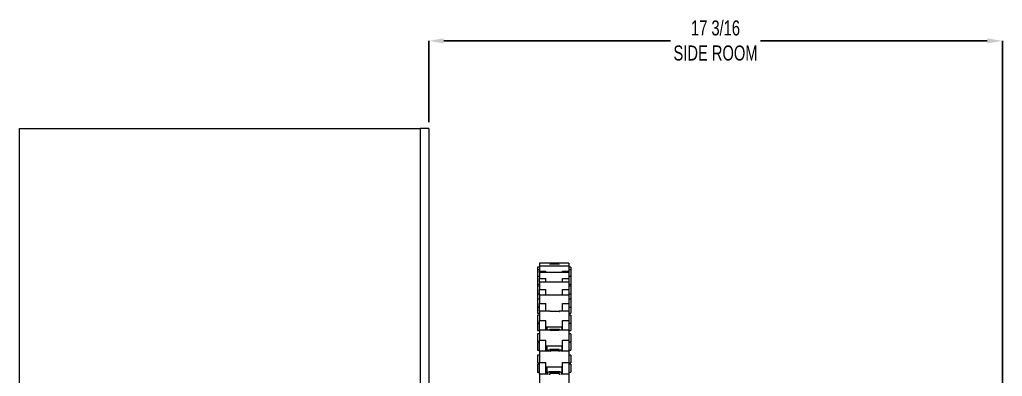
# Model space of a CAD drawing. Header units: inches. Extents: x 0.5 to 23.9, y 7.6 to 18.3.
# Drawn here: x 0.52 to 10.33, y 14.6 to 18.16 of the extents above; entities that cross this region are included whole.
import ezdxf

# ---------------------------------------------------------------- set-up
doc = ezdxf.new("R2010")
doc.units = ezdxf.units.IN
doc.header["$MEASUREMENT"] = 0
doc.header["$PDSIZE"] = -1
doc.layers.add('DIM', color=1, linetype='Continuous')
doc.styles.add('SLDTEXTSTYLE0', font='ARIAL.TTF', dxfattribs={"width": 0.7})
doc.dimstyles.new('SLDDIMSTYLE0', dxfattribs={"dimtxt": 0.15, "dimasz": 0.15, "dimexe": 0, "dimexo": 0.0625, "dimgap": 0.0375, "dimtad": 0, "dimtih": 1, "dimtoh": 1, "dimdec": 3, "dimlfac": 3, "dimrnd": 1e-09, "dimzin": 12, "dimdsep": 46, "dimtxsty": 'SLDTEXTSTYLE0', "dimsah": 1, "dimcen": 0.09, "dimadec": 0, "dimazin": 0, "dimtfac": 1, "dimtdec": 3, "dimtofl": 0, "dimtmove": 0, "dimatfit": 3, "dimfxl": 0, "dimtolj": 1, "dimtzin": 12, "dimarcsym": 0})

# ---------------------------------------------------------------- blocks, each defined once
blk = doc.blocks.new('*D9')
at = {"layer": 'DEFPOINTS', "color": 0}
for p in [(4.5999, 17.949), (4.5999, 17.074), (10.3271, 11.8457)]:
    blk.add_point(p, dxfattribs=at)
at = {"layer": 'DIM', "color": 0, "lineweight": -2}
for p, q in [((4.5999, 17.1365), (4.5999, 17.949)), ((4.7499, 17.949), (7.0151, 17.949)), ((10.1771, 17.949), (7.9119, 17.949)), ((10.3271, 11.9082), (10.3271, 17.949))]:
    blk.add_line(p, q, dxfattribs=at)
at = {"layer": 'DIM', "color": 0}
for points in [[(4.7499, 17.974), (4.7499, 17.924), (4.5999, 17.949)], [(10.1771, 17.974), (10.1771, 17.924), (10.3271, 17.949)]]:
    blk.add_solid(points, dxfattribs=at)
at = {"layer": 'DIM', "color": 0, "insert": (7.4635, 18.1529), "char_height": 0.15, "attachment_point": 2, "style": 'SLDTEXTSTYLE0'}
blk.add_mtext('\\A1;17 3/16\\PSIDE ROOM', dxfattribs=at)

msp = doc.modelspace()

# ---------------------------------------------------------------- linework, layer by layer
at = {"color": 7, "linetype": 'Continuous', "lineweight": 15}
for p, q in [((0.516569, 17.074033), (4.516569, 17.074033)), ((0.516569, 11.040699), (0.516569, 17.074033)), ((4.599902, 17.074033), (4.516569, 17.074033)), ((4.516569, 17.074033), (4.516569, 9.740699)), ((4.599902, 17.074033), (4.599902, 9.740699)), ((5.707937, 15.728483), (5.707937, 15.70002)), ((5.707937, 15.70002), (5.707937, 15.64994)), ((5.811569, 15.719362), (5.811569, 15.719599)), ((5.901902, 15.719362), (5.811569, 15.719362)), ((5.901902, 15.719362), (5.901902, 15.719599)), ((5.999937, 15.728483), (5.999937, 15.70002)), ((5.999937, 15.70002), (5.999937, 15.64994)), ((5.68727, 15.689316), (5.68727, 15.660853)), ((5.68727, 15.660853), (5.68727, 15.597044)), ((5.707937, 15.64994), (5.770604, 15.64994)), ((5.707937, 15.63621), (5.707937, 15.64994)), ((5.707937, 15.63621), (5.707937, 15.575891)), ((5.770604, 15.63621), (5.770604, 15.64994)), ((5.93727, 15.64994), (5.999937, 15.64994)), ((5.93727, 15.63621), (5.93727, 15.64994)), ((5.999937, 15.64994), (5.999937, 15.63621)), ((5.999937, 15.63621), (5.999937, 15.575891)), ((6.020604, 15.689316), (6.020604, 15.660853)), ((6.020604, 15.660853), (6.020604, 15.597044)), ((5.68727, 15.597044), (5.68727, 15.593093)), ((5.68727, 15.593093), (5.68727, 15.519044)), ((5.68727, 15.519044), (5.68727, 15.499087)), ((5.707937, 15.575891), (5.770604, 15.575891)), ((5.707937, 15.538253), (5.707937, 15.575891)), ((5.707937, 15.538253), (5.707937, 15.467359)), ((5.770604, 15.538253), (5.770604, 15.575891)), ((5.93727, 15.575891), (5.999937, 15.575891)), ((5.93727, 15.538253), (5.93727, 15.575891)), ((5.999937, 15.575891), (5.999937, 15.538253)), ((5.999937, 15.538253), (5.999937, 15.467359)), ((6.020604, 15.597044), (6.020604, 15.593093)), ((6.020604, 15.593093), (6.020604, 15.519044)), ((6.020604, 15.519044), (6.020604, 15.499087)), ((5.68727, 15.499087), (5.68727, 15.492467)), ((5.68727, 15.492467), (5.68727, 15.421087)), ((5.68727, 15.421087), (5.68727, 15.371096)), ((5.707937, 15.467359), (5.770604, 15.467359)), ((5.707937, 15.40799), (5.707937, 15.467359)), ((5.707937, 15.40799), (5.707937, 15.326384)), ((5.770604, 15.40799), (5.770604, 15.467359)), ((5.93727, 15.467359), (5.999937, 15.467359)), ((5.93727, 15.40799), (5.93727, 15.467359)), ((5.999937, 15.467359), (5.999937, 15.40799)), ((5.999937, 15.40799), (5.999937, 15.326384)), ((6.020604, 15.499087), (6.020604, 15.492467)), ((6.020604, 15.492467), (6.020604, 15.421087)), ((6.020604, 15.421087), (6.020604, 15.371096)), ((5.68727, 15.368823), (5.68727, 15.358927)), ((5.68727, 15.358927), (5.68727, 15.290823)), ((5.707937, 15.326384), (5.770604, 15.326384)), ((5.707937, 15.247868), (5.707937, 15.326384)), ((5.770604, 15.247868), (5.770604, 15.326384)), ((5.93727, 15.326384), (5.999937, 15.326384)), ((5.93727, 15.247868), (5.93727, 15.326384)), ((5.999937, 15.326384), (5.999937, 15.247868)), ((6.020604, 15.368823), (6.020604, 15.358927)), ((6.020604, 15.358927), (6.020604, 15.290823)), ((5.68727, 15.290823), (5.68727, 15.228175)), ((5.68727, 15.208701), (5.68727, 15.194981)), ((5.707937, 15.247868), (5.707937, 15.155615)), ((5.780236, 15.251657), (5.780236, 15.247868)), ((5.811569, 15.244713), (5.811569, 15.249272)), ((5.811569, 15.249272), (5.901902, 15.249272)), ((5.901902, 15.244713), (5.901902, 15.249272)), ((5.933236, 15.247868), (5.933236, 15.251657)), ((5.999937, 15.247868), (5.999937, 15.155615)), ((6.020604, 15.290823), (6.020604, 15.228175)), ((6.020604, 15.208701), (6.020604, 15.194981)), ((5.68727, 15.194981), (5.68727, 15.130701)), ((5.68727, 15.130701), (5.68727, 15.056572)), ((5.707937, 15.155615), (5.770604, 15.155615)), ((5.707937, 15.059866), (5.707937, 15.155615)), ((5.770604, 15.059866), (5.770604, 15.155615)), ((5.93727, 15.155615), (5.999937, 15.155615)), ((5.93727, 15.059866), (5.93727, 15.155615)), ((5.999937, 15.155615), (5.999937, 15.059866)), ((6.020604, 15.194981), (6.020604, 15.130701)), ((6.020604, 15.130701), (6.020604, 15.056572)), ((5.68727, 15.021728), (5.68727, 15.003709)), ((5.707937, 15.060895), (5.707937, 14.95826)), ((5.780236, 15.091534), (5.780236, 15.060895)), ((5.811569, 15.05694), (5.811569, 15.068547)), ((5.811569, 15.068547), (5.901902, 15.068547)), ((5.901902, 15.05694), (5.811569, 15.05694)), ((5.901902, 15.05694), (5.901902, 15.068547)), ((5.933236, 15.060895), (5.933236, 15.091534)), ((5.999937, 15.060895), (5.999937, 14.95826)), ((6.020604, 15.021728), (6.020604, 15.003709)), ((5.68727, 15.003709), (5.68727, 14.943728)), ((5.68727, 14.937512), (5.68727, 14.859511)), ((5.707937, 14.95826), (5.770604, 14.95826)), ((5.707937, 14.850559), (5.707937, 14.95826)), ((5.770604, 14.850559), (5.770604, 14.95826)), ((5.93727, 14.95826), (5.999937, 14.95826)), ((5.93727, 14.850559), (5.93727, 14.95826)), ((5.999937, 14.95826), (5.999937, 14.850559)), ((6.020604, 15.003709), (6.020604, 14.943728)), ((6.020604, 14.937512), (6.020604, 14.859511)), ((5.707937, 14.850584), (5.707937, 14.738027)), ((5.780236, 14.904561), (5.780236, 14.850584)), ((5.811569, 14.852238), (5.811569, 14.865102)), ((5.811569, 14.865102), (5.901902, 14.865102)), ((5.901902, 14.852238), (5.811569, 14.852238)), ((5.901902, 14.852238), (5.901902, 14.865102)), ((5.933236, 14.850584), (5.933236, 14.904561)), ((5.999937, 14.850584), (5.999937, 14.738027)), ((5.68727, 14.811418), (5.68727, 14.788706)), ((5.68727, 14.788706), (5.68727, 14.733418)), ((5.68727, 14.718696), (5.68727, 14.640696)), ((5.707937, 14.738027), (5.770604, 14.738027)), ((5.707937, 14.620399), (5.707937, 14.738027)), ((5.770604, 14.620399), (5.770604, 14.738027)), ((5.93727, 14.738027), (5.999937, 14.738027)), ((5.93727, 14.620399), (5.93727, 14.738027)), ((5.999937, 14.738027), (5.999937, 14.620399)), ((6.020604, 14.811418), (6.020604, 14.788706)), ((6.020604, 14.788706), (6.020604, 14.733418)), ((6.020604, 14.718696), (6.020604, 14.640696)), ((5.770604, 14.620399), (5.707937, 14.620399)), ((5.707937, 14.620399), (5.707937, 14.499055)), ((5.780236, 14.694251), (5.780236, 14.636271)), ((5.780236, 14.620888), (5.780236, 14.636271)), ((5.811569, 14.628518), (5.811569, 14.642418)), ((5.811569, 14.642418), (5.901902, 14.642418)), ((5.901902, 14.628518), (5.811569, 14.628518)), ((5.901902, 14.628518), (5.901902, 14.642418)), ((5.933236, 14.636271), (5.933236, 14.694251)), ((5.933236, 14.620888), (5.933236, 14.636271)), ((5.999937, 14.620399), (5.93727, 14.620399)), ((5.999937, 14.620399), (5.999937, 14.499055))]:
    msp.add_line(p, q, dxfattribs=at)
for points in [[(5.999937, 15.728483), (5.707937, 15.728483)], [(5.999937, 15.70002), (5.707937, 15.70002)], [(5.811569, 15.719362), (5.809912, 15.715819)], [(5.903557, 15.715813), (5.901902, 15.719362)], [(5.707937, 15.689316), (5.68727, 15.689316)], [(5.707937, 15.660853), (5.68727, 15.660853)], [(5.999937, 15.63621), (5.707937, 15.63621)], [(6.020604, 15.689316), (5.999937, 15.689316)], [(6.020604, 15.660853), (5.999937, 15.660853)], [(5.707937, 15.597044), (5.68727, 15.597044)], [(5.68727, 15.519044), (5.707937, 15.519044)], [(5.999937, 15.538253), (5.707937, 15.538253)], [(6.020604, 15.597044), (5.999937, 15.597044)], [(5.999937, 15.519044), (6.020604, 15.519044)], [(5.707937, 15.499087), (5.68727, 15.499087)], [(5.68727, 15.421087), (5.707937, 15.421087)], [(5.999937, 15.40799), (5.707937, 15.40799)], [(6.020604, 15.499087), (5.999937, 15.499087)], [(5.999937, 15.421087), (6.020604, 15.421087)], [(5.68727, 15.371096), (5.707937, 15.371096)], [(5.707937, 15.368823), (5.68727, 15.368823)], [(5.999937, 15.371096), (6.020604, 15.371096)], [(6.020604, 15.368823), (5.999937, 15.368823)], [(5.68727, 15.290823), (5.707937, 15.290823)], [(5.68727, 15.228175), (5.707937, 15.228175)], [(5.707937, 15.208701), (5.68727, 15.208701)], [(5.809713, 15.247868), (5.707937, 15.247868)], [(5.770604, 15.251657), (5.780236, 15.251657)], [(5.808392, 15.246868), (5.811569, 15.249272)], [(5.901902, 15.249272), (5.905084, 15.246889)], [(5.999937, 15.247868), (5.903777, 15.247868)], [(5.933236, 15.251657), (5.93727, 15.251657)], [(5.999937, 15.290823), (6.020604, 15.290823)], [(5.999937, 15.228175), (6.020604, 15.228175)], [(6.020604, 15.208701), (5.999937, 15.208701)], [(5.68727, 15.130701), (5.707937, 15.130701)], [(5.999937, 15.130701), (6.020604, 15.130701)], [(5.68727, 15.056572), (5.707937, 15.056572)], [(5.707937, 15.021728), (5.68727, 15.021728)], [(5.802243, 15.060895), (5.707937, 15.060895)], [(5.770604, 15.091534), (5.93727, 15.091534)], [(5.999937, 15.060895), (5.911228, 15.060895)], [(5.999937, 15.056572), (6.020604, 15.056572)], [(6.020604, 15.021728), (5.999937, 15.021728)], [(5.68727, 14.943728), (5.707937, 14.943728)], [(5.707937, 14.937512), (5.68727, 14.937512)], [(5.999937, 14.943728), (6.020604, 14.943728)], [(6.020604, 14.937512), (5.999937, 14.937512)], [(5.68727, 14.859511), (5.707937, 14.859511)], [(5.798761, 14.850584), (5.707937, 14.850584)], [(5.770604, 14.904561), (5.93727, 14.904561)], [(5.787681, 14.851214), (5.794005, 14.858539)], [(5.811569, 14.852238), (5.808188, 14.8448)], [(5.903787, 14.865185), (5.809687, 14.865185)], [(5.809687, 14.864851), (5.811569, 14.865102)], [(5.901902, 14.865102), (5.903787, 14.864864)], [(5.905193, 14.844963), (5.901902, 14.852238)], [(5.999937, 14.850584), (5.914711, 14.850584)], [(5.919466, 14.858539), (5.92579, 14.851214)], [(5.999937, 14.859511), (6.020604, 14.859511)], [(5.707937, 14.811418), (5.68727, 14.811418)], [(5.68727, 14.733418), (5.707937, 14.733418)], [(5.707937, 14.718696), (5.68727, 14.718696)], [(6.020604, 14.811418), (5.999937, 14.811418)], [(5.999937, 14.733418), (6.020604, 14.733418)], [(6.020604, 14.718696), (5.999937, 14.718696)], [(5.68727, 14.640696), (5.707937, 14.640696)], [(5.770604, 14.694251), (5.93727, 14.694251)], [(5.79532, 14.620888), (5.770604, 14.620888)], [(5.780236, 14.636271), (5.78037, 14.634486)], [(5.787681, 14.637354), (5.794005, 14.641787)], [(5.910599, 14.644179), (5.802886, 14.644179)], [(5.811569, 14.628518), (5.805055, 14.615072)], [(5.908416, 14.615072), (5.901902, 14.628518)], [(5.93727, 14.620888), (5.918151, 14.620888)], [(5.919466, 14.641787), (5.92579, 14.637354)], [(5.933101, 14.634486), (5.933236, 14.636271)], [(5.999937, 14.640696), (6.020604, 14.640696)]]:
    msp.add_open_spline(points, degree=1, dxfattribs=at)
for points, knots in [([(5.798714, 15.060895), (5.799822, 15.062111), (5.803665, 15.066326), (5.808283, 15.067623), (5.811569, 15.068547)], [0, 0, 0, 0, 0.28850081, 1, 1, 1, 1]), ([(5.901902, 15.068547), (5.905088, 15.067659), (5.909692, 15.066377), (5.913527, 15.062186), (5.914709, 15.060895)], [0, 0, 0, 0, 0.69192265, 1, 1, 1, 1]), ([(5.794005, 14.858539), (5.796571, 14.860817), (5.799984, 14.863849), (5.80411, 14.864166), (5.805134, 14.864245)], [0, 0, 0, 0, 0.75160131, 1, 1, 1, 1]), ([(5.908344, 14.864289), (5.909272, 14.864219), (5.913397, 14.863909), (5.916816, 14.860884), (5.919466, 14.858539)], [0, 0, 0, 0, 0.224816723, 1, 1, 1, 1]), ([(5.781781, 14.633959), (5.781965, 14.633822), (5.782741, 14.633243), (5.785543, 14.635575), (5.787681, 14.637354)], [0, 0, 0, 0, 0.23694957, 1, 1, 1, 1]), ([(5.794005, 14.641787), (5.796617, 14.642913), (5.801925, 14.645202), (5.80832, 14.643356), (5.811569, 14.642418)], [0, 0, 0, 0, 0.49206096, 1, 1, 1, 1]), ([(5.901902, 14.642418), (5.905052, 14.643337), (5.911449, 14.645204), (5.916767, 14.642937), (5.919466, 14.641787)], [0, 0, 0, 0, 0.49243973, 1, 1, 1, 1]), ([(5.92579, 14.637354), (5.927867, 14.635625), (5.930676, 14.633286), (5.931456, 14.633857), (5.931659, 14.634006)], [0, 0, 0, 0, 0.73932653, 1, 1, 1, 1])]:
    msp.add_open_spline(points, degree=3, knots=knots, dxfattribs=at)

# ---------------------------------------------------------------- dimensions: what is measured, and where the dimension line sits
at = {"layer": 'DIM'}
dim = msp.add_linear_dim(base=(4.599902, 17.949033), p1=(10.327069, 11.845699), p2=(4.599902, 17.074033), text='<>\\PSIDE ROOM', dimstyle='SLDDIMSTYLE0', override={"dimdec": 4, "dimlunit": 5, "dimfrac": 2}, dxfattribs=at)
dim.commit()
dim.dimension.update_dxf_attribs({"geometry": '*D9', "text_midpoint": (7.463486, 17.949033)})

doc.saveas('drawing.dxf')
